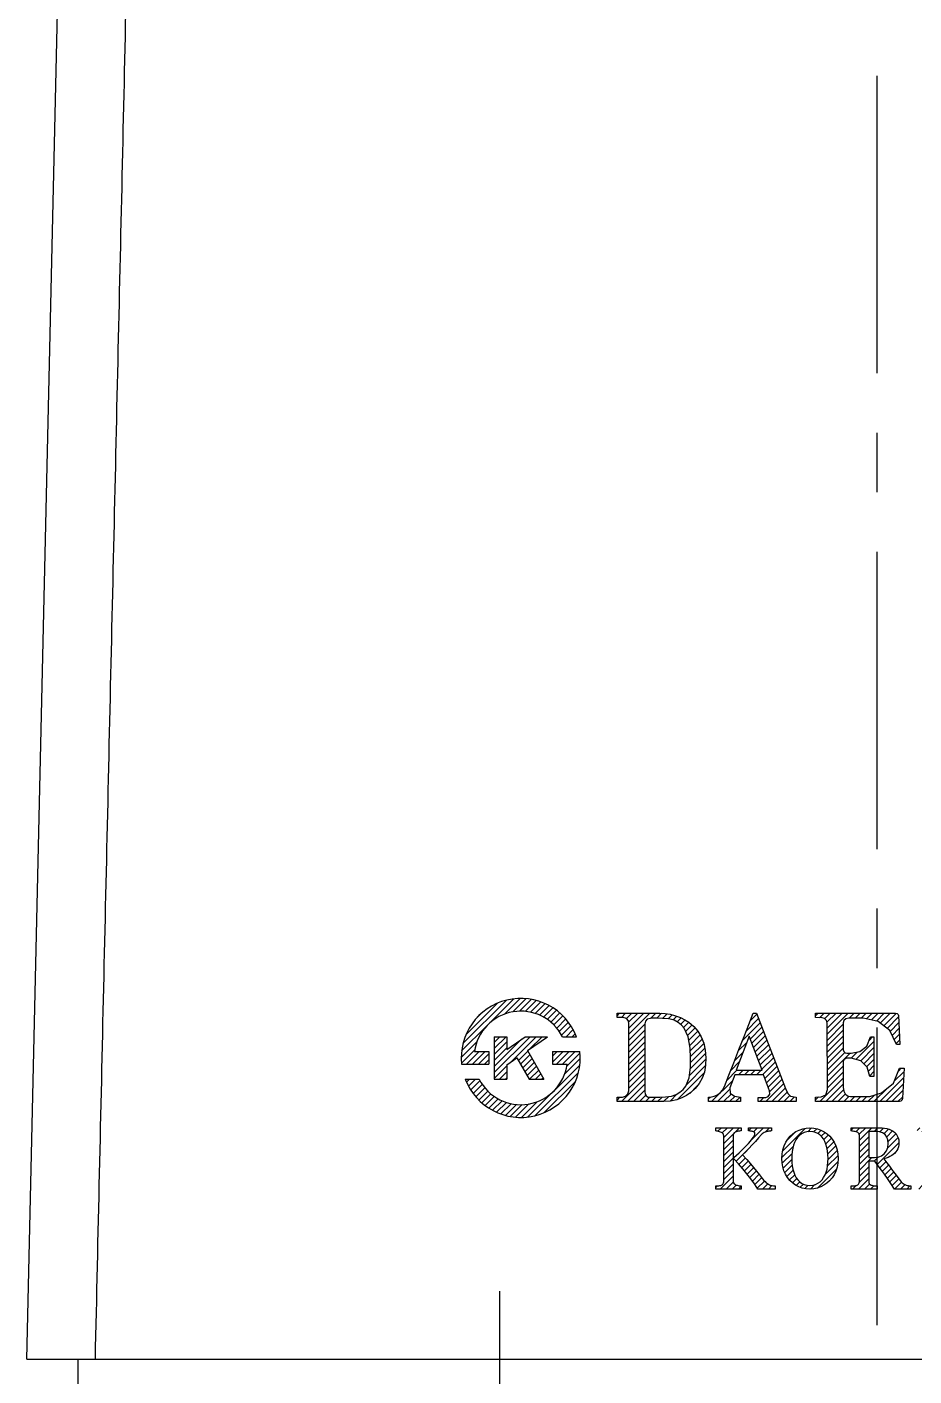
# Model space of a CAD drawing. Extents: x 47470 to 48064, y 16089 to 16509.
# Drawn here: x 47850.05 to 47876.14, y 16260.55 to 16300.23 of the extents above; entities that cross this region are included whole.
import ezdxf

# ---------------------------------------------------------------- set-up
doc = ezdxf.new("R2010")
doc.units = 0
doc.header["$LTSCALE"] = 7
doc.header["$MEASUREMENT"] = 0
doc.linetypes.add('CENTER', pattern=[2, 1.25, -0.25, 0.25, -0.25])
doc.layers.get('0').update_dxf_attribs({"color": 2, "linetype": 'CONTINUOUS'})
for name, color, linetype in [('CL', 1, 'CENTER'), ('D', 2, 'CONTINUOUS'), ('DWG', 7, 'CONTINUOUS')]:
    doc.layers.add(name, color=color, linetype=linetype)

msp = doc.modelspace()

# ---------------------------------------------------------------- hatches: boundary and pattern name
at = {"layer": 'D'}
h = msp.add_hatch(dxfattribs=at)
h.set_pattern_fill('ANSI31', color=256, style=0)
h.set_pattern_definition([(45, (7239.76991, -3670.60959), (-0.08838834765, 0.08838834765), [])])
h.paths.add_polyline_path([(47862.83268, 16269.7195), (47863.6351, 16269.7195), (47863.6351, 16270.0945), (47863.21045, 16270.0945, -0.73408159), (47865.79735, 16270.532), (47866.20719, 16270.532, 0.878721)])
h.paths.add_polyline_path([(47864.76962, 16270.12291), (47865.35385, 16270.532), (47864.70006, 16270.532), (47864.16635, 16270.15829), (47864.16635, 16270.532), (47863.79135, 16270.532), (47863.79135, 16269.282), (47864.16635, 16269.282), (47864.16635, 16269.7005), (47864.46126, 16269.907), (47864.82211, 16269.282), (47865.25512, 16269.282)])
h.paths.add_polyline_path([(47866.31253, 16270.0945), (47865.5101, 16270.0945), (47865.5101, 16269.7195), (47865.93476, 16269.7195, -0.73408159), (47863.34786, 16269.282), (47862.93802, 16269.282, 0.878721)])
h.paths.add_polyline_path([(47869.5173, 16270.95471), (47869.39855, 16271.03053), (47869.26685, 16271.09587), (47869.12201, 16271.15006), (47868.96949, 16271.19019), (47868.81548, 16271.21407), (47868.6599, 16271.22196), (47867.40205, 16271.22196), (47867.40205, 16271.09815), (47867.58332, 16271.09768), (47867.685, 16271.06946), (47867.73768, 16270.99734), (47867.75194, 16270.89752), (47867.75194, 16268.93634), (47867.72498, 16268.85082), (47867.65594, 16268.78041), (47867.56256, 16268.75167), (47867.40205, 16268.75217), (47867.40205, 16268.62201), (47868.58675, 16268.62201), (47868.7771, 16268.62431), (47868.97589, 16268.63831), (47869.15882, 16268.67462), (47869.31183, 16268.72974), (47869.44598, 16268.79814), (47869.57667, 16268.88844), (47869.70302, 16269.00902), (47869.81358, 16269.15534), (47869.90603, 16269.31512), (47869.97117, 16269.49152), (47870.0053, 16269.69095), (47870.01517, 16269.90655), (47869.99854, 16270.13443), (47869.95119, 16270.34152), (47869.87691, 16270.52768), (47869.77899, 16270.69229), (47869.65893, 16270.83453)])
h.paths.add_polyline_path([(47868.2207, 16270.9147), (47868.23651, 16270.98479), (47868.28738, 16271.0453), (47868.37937, 16271.07118), (47868.44421, 16271.07252), (47868.50845, 16271.07339), (47868.56485, 16271.07372), (47868.73887, 16271.07109), (47868.92825, 16271.05531), (47869.0843, 16271.01434), (47869.19682, 16270.95118), (47869.29369, 16270.87483), (47869.38099, 16270.78334), (47869.49895, 16270.52573), (47869.55311, 16270.19753), (47869.56613, 16269.9085), (47869.55882, 16269.63749), (47869.52024, 16269.32336), (47869.42537, 16269.07541), (47869.34614, 16268.98081), (47869.25211, 16268.89674), (47869.14324, 16268.83044), (47869.00053, 16268.78597), (47868.82776, 16268.76105), (47868.65923, 16268.75327), (47868.52653, 16268.75153), (47868.40758, 16268.75027), (47868.31769, 16268.75557), (47868.26403, 16268.79218), (47868.23159, 16268.83673), (47868.2207, 16268.91905)], flags=16)
h.paths.add_polyline_path([(47871.50535, 16271.22204), (47871.40224, 16271.22204), (47871.27481, 16270.89419), (47871.13638, 16270.53711), (47870.98681, 16270.15082), (47870.83564, 16269.76273), (47870.69336, 16269.40132), (47870.56004, 16269.06672), (47870.50362, 16268.95767), (47870.43391, 16268.88402), (47870.33487, 16268.81407), (47870.26197, 16268.78271), (47870.17669, 16268.76132), (47870.09635, 16268.75033), (47870.09635, 16268.62201), (47871.02908, 16268.62201), (47871.02908, 16268.75033), (47870.85321, 16268.78481), (47870.7325, 16268.87523), (47870.72116, 16269.03088), (47870.8655, 16269.41424), (47871.7103, 16269.41424), (47871.88609, 16268.93547), (47871.89462, 16268.84161), (47871.8504, 16268.77378), (47871.77824, 16268.74659), (47871.55238, 16268.74533), (47871.55238, 16268.62201), (47872.67186, 16268.62201), (47872.67186, 16268.75033), (47872.50598, 16268.77981), (47872.42096, 16268.86512), (47872.36006, 16269.01056)])
h.paths.add_polyline_path([(47871.67456, 16269.54569), (47870.90484, 16269.54569), (47871.28604, 16270.54581)], flags=16)
h.paths.add_polyline_path([(47874.05362, 16270.93671), (47874.07371, 16271.0098), (47874.12711, 16271.0575), (47874.21712, 16271.07738), (47874.64391, 16271.07738), (47875.05301, 16270.98803), (47875.05301, 16271.22196), (47873.23829, 16271.22196), (47873.23829, 16271.09183), (47873.43228, 16271.08999), (47873.50709, 16271.06475), (47873.56259, 16271.0045), (47873.58428, 16270.92582), (47873.59345, 16268.97545), (47873.53941, 16268.82237), (47873.40645, 16268.76635), (47873.23829, 16268.75214), (47873.23829, 16268.62201), (47874.06296, 16268.62201), (47874.88766, 16268.62201), (47875.05301, 16268.62201), (47875.05301, 16268.84002), (47874.83994, 16268.77208), (47874.65862, 16268.77054), (47874.41766, 16268.76891), (47874.2672, 16268.7715), (47874.1758, 16268.79255), (47874.10848, 16268.84817), (47874.06981, 16268.92982), (47874.06087, 16268.9804), (47874.05545, 16269.04213), (47874.05362, 16269.11484), (47874.05362, 16269.80143), (47874.06919, 16269.84619), (47874.10696, 16269.88092), (47874.15943, 16269.89534), (47874.29195, 16269.89534), (47874.56747, 16269.82618), (47874.76039, 16269.63842), (47874.8381, 16269.36156), (47874.95621, 16269.36156), (47874.95621, 16270.52698), (47874.85095, 16270.52698), (47874.75101, 16270.25647), (47874.53964, 16270.09637), (47874.29195, 16270.04367), (47874.16115, 16270.04367), (47874.11148, 16270.05939), (47874.07077, 16270.09862), (47874.05362, 16270.14949)])
h.paths.add_polyline_path([(47875.67899, 16271.1558), (47875.66741, 16271.18903), (47875.63977, 16271.2118), (47875.5928, 16271.22196), (47875.05301, 16271.22196), (47875.05301, 16270.98803), (47875.08078, 16270.98196), (47875.41978, 16270.7132), (47875.62466, 16270.29738), (47875.72291, 16270.29738)])
h.paths.add_polyline_path([(47875.8418, 16269.60287), (47875.70972, 16269.60287), (47875.53308, 16269.16859), (47875.1751, 16268.87895), (47875.05301, 16268.84002), (47875.05301, 16268.62201), (47875.71248, 16268.62201), (47875.74705, 16268.63575), (47875.7833, 16268.67186), (47875.8003, 16268.72267)])
h.paths.add_polyline_path([(47877.22779, 16270.88558), (47877.24285, 16270.97189), (47877.30394, 16271.05304), (47877.41261, 16271.09081), (47877.53951, 16271.09183), (47877.53951, 16271.22196), (47876.44193, 16271.22196), (47876.44193, 16271.09183), (47876.57012, 16271.09104), (47876.66277, 16271.0651), (47876.73577, 16270.98898), (47876.76408, 16270.86185), (47876.76521, 16268.96112), (47876.74197, 16268.86154), (47876.67978, 16268.78953), (47876.59029, 16268.75202), (47876.44193, 16268.75214), (47876.44193, 16268.62201), (47878.85524, 16268.62201), (47878.90663, 16268.63144), (47878.94204, 16268.6605), (47878.95692, 16268.71486), (47879.00543, 16269.65744), (47878.89146, 16269.65744), (47878.74796, 16269.25053), (47878.41581, 16268.91916), (47878.01079, 16268.7683), (47877.41089, 16268.77208), (47877.27726, 16268.81448), (47877.23064, 16268.89989), (47877.22529, 16269.0096)])
h.paths.add_polyline_path([(47880.19493, 16270.95267), (47880.21366, 16271.01996), (47880.26322, 16271.07069), (47880.33377, 16271.09092), (47880.46044, 16271.09183), (47880.46044, 16271.22196), (47879.42524, 16271.22196), (47879.42524, 16271.09183), (47879.56224, 16271.09092), (47879.65434, 16271.06594), (47879.70096, 16271.0059), (47879.71389, 16270.93616), (47879.71389, 16268.96479), (47879.70845, 16268.88471), (47879.67068, 16268.79675), (47879.56841, 16268.7542), (47879.42524, 16268.75214), (47879.42524, 16268.62201), (47880.46044, 16268.62201), (47880.46044, 16268.75214), (47880.33537, 16268.75269), (47880.25273, 16268.77898), (47880.20626, 16268.83929), (47880.19173, 16268.92603)])
h.paths.add_polyline_path([(47882.07527, 16271.09148), (47882.02437, 16271.16128), (47881.95825, 16271.20411), (47881.88268, 16271.22196), (47881.09223, 16271.22196), (47881.09223, 16271.09183), (47881.19493, 16271.09296), (47881.30604, 16271.07357), (47881.40249, 16271.00235), (47881.4436, 16270.85899), (47881.4429, 16269.08298), (47881.39494, 16268.91645), (47881.27218, 16268.80219), (47881.08329, 16268.75214), (47881.08329, 16268.62201), (47881.92761, 16268.62201), (47881.92761, 16268.75214), (47881.78417, 16268.79573), (47881.67501, 16268.90411), (47881.63162, 16269.06511), (47881.63182, 16269.37312), (47881.63182, 16270.95312), (47882.45061, 16268.66385), (47882.64824, 16268.66385), (47883.37186, 16270.54999), (47883.36622, 16268.98852), (47883.32828, 16268.84832), (47883.23047, 16268.77246), (47883.09498, 16268.75042), (47882.93495, 16268.75214), (47882.93495, 16268.62201), (47884.20036, 16268.62201), (47884.20036, 16268.75214), (47884.06647, 16268.75257), (47883.94915, 16268.78114), (47883.87149, 16268.86183), (47883.84336, 16268.98852), (47883.84336, 16270.8629), (47883.87117, 16270.97529), (47883.94773, 16271.05575), (47884.0628, 16271.08827), (47884.20036, 16271.09193), (47884.20036, 16271.22196), (47883.49257, 16271.22196), (47883.42234, 16271.19767), (47883.36288, 16271.15149), (47883.32726, 16271.09113), (47883.1407, 16270.53799), (47882.92997, 16269.98896), (47882.71944, 16269.4433), (47882.65226, 16269.44205)])
h.paths.add_polyline_path([(47878.86736, 16267.84966), (47878.76742, 16267.84966), (47878.67917, 16267.62264), (47878.58333, 16267.37544), (47878.47969, 16267.10803), (47878.37503, 16266.83938), (47878.27651, 16266.58919), (47878.18411, 16266.35753), (47878.1665, 16266.31719), (47878.14857, 16266.28322), (47878.13038, 16266.25542), (47878.10956, 16266.23108), (47878.08381, 16266.20749), (47878.05307, 16266.18452), (47878.03015, 16266.17218), (47878.00335, 16266.16163), (47877.97277, 16266.15299), (47877.94216, 16266.14598), (47877.91515, 16266.14118), (47877.89166, 16266.13842), (47877.89166, 16266.04964), (47878.55947, 16266.04964), (47878.55947, 16266.13842), (47878.49589, 16266.1443), (47878.43667, 16266.15509), (47878.38183, 16266.17089), (47878.33812, 16266.19181), (47878.31198, 16266.21775), (47878.30329, 16266.24859), (47878.30431, 16266.27183), (47878.30927, 16266.30369), (47878.31463, 16266.32829), (47878.32216, 16266.35753), (47878.3318, 16266.39121), (47878.34392, 16266.42906), (47878.35708, 16266.4691), (47878.37117, 16266.5112), (47878.3874, 16266.55717), (47878.40643, 16266.60799), (47878.42842, 16266.66364), (47879.05006, 16266.66364), (47879.20015, 16266.2589), (47879.20439, 16266.24307), (47879.20736, 16266.22133), (47879.20777, 16266.20974), (47879.20063, 16266.19242), (47879.17916, 16266.17703), (47879.1433, 16266.16365), (47879.09647, 16266.15239), (47879.04255, 16266.14404), (47878.98134, 16266.13842), (47878.98134, 16266.04964), (47879.72049, 16266.04964), (47879.72049, 16266.13842), (47879.698, 16266.14049), (47879.67214, 16266.14485), (47879.64277, 16266.15165), (47879.61402, 16266.1601), (47879.58914, 16266.16992), (47879.56806, 16266.1811), (47879.54168, 16266.20037), (47879.5196, 16266.2198), (47879.50149, 16266.23962), (47879.48626, 16266.26185), (47879.47219, 16266.28823), (47879.45922, 16266.31866)])
h.paths.add_polyline_path([(47879.0048, 16266.77504), (47878.47205, 16266.77504), (47878.7359, 16267.46325)], flags=16)
h.paths.add_polyline_path([(47876.7517, 16267.74961), (47877.03448, 16267.74961), (47877.07939, 16267.74931), (47877.12079, 16267.74846), (47877.15878, 16267.74697), (47877.19342, 16267.745), (47877.2247, 16267.74239), (47877.2527, 16267.73922), (47877.30438, 16267.72165), (47877.35797, 16267.68204), (47877.41337, 16267.62057), (47877.46286, 16267.54967), (47877.49941, 16267.48144), (47877.52289, 16267.41576), (47877.61817, 16267.41576), (47877.61817, 16267.8496), (47876.22501, 16267.8496), (47876.22501, 16267.75956), (47876.25048, 16267.75677), (47876.28107, 16267.75176), (47876.31693, 16267.74436), (47876.3529, 16267.73563), (47876.38362, 16267.72591), (47876.40918, 16267.71542), (47876.43529, 16267.70033), (47876.45481, 16267.68281), (47876.46764, 16267.6626), (47876.47525, 16267.63992), (47876.47991, 16267.61524), (47876.48148, 16267.58852), (47876.48148, 16266.29427), (47876.47973, 16266.26499), (47876.4744, 16266.23935), (47876.46546, 16266.21726), (47876.4522, 16266.19819), (47876.43338, 16266.18164), (47876.40918, 16266.16747), (47876.39139, 16266.1618), (47876.36389, 16266.15618), (47876.32646, 16266.15059), (47876.28717, 16266.14564), (47876.25333, 16266.14205), (47876.22501, 16266.13968), (47876.22501, 16266.04964), (47877.71963, 16266.04964), (47877.75382, 16266.58012), (47877.66229, 16266.58012), (47877.64546, 16266.5339), (47877.6182, 16266.47315), (47877.58056, 16266.39773), (47877.53857, 16266.32244), (47877.49776, 16266.26097), (47877.45105, 16266.20442), (47877.41611, 16266.18707), (47877.38518, 16266.177), (47877.35131, 16266.16918), (47877.31809, 16266.16311), (47877.28561, 16266.15877), (47877.25201, 16266.15586), (47877.21357, 16266.15411), (47877.17041, 16266.15352), (47877.12755, 16266.15352), (47877.09076, 16266.15352), (47877.06004, 16266.15352), (47876.99521, 16266.15437), (47876.94104, 16266.15677), (47876.89759, 16266.16055), (47876.86208, 16266.16715), (47876.83199, 16266.17754), (47876.80745, 16266.19167), (47876.78785, 16266.21028), (47876.77302, 16266.234), (47876.76291, 16266.26273), (47876.75673, 16266.29776), (47876.75298, 16266.34049), (47876.7517, 16266.39081), (47876.7517, 16266.93124), (47876.95472, 16266.93124), (47877.006, 16266.92951), (47877.05027, 16266.9244), (47877.0873, 16266.91604), (47877.11946, 16266.90222), (47877.14922, 16266.88071), (47877.17648, 16266.85158), (47877.19238, 16266.82707), (47877.20785, 16266.79427), (47877.22283, 16266.75327), (47877.23569, 16266.70862), (47877.2448, 16266.66565), (47877.25018, 16266.62423), (47877.34535, 16266.62423), (47877.34535, 16267.32826), (47877.25018, 16267.32826), (47877.24437, 16267.29117), (47877.23572, 16267.25254), (47877.22419, 16267.21224), (47877.21019, 16267.17398), (47877.19427, 16267.14126), (47877.17648, 16267.11392), (47877.15239, 16267.08799), (47877.12598, 16267.06744), (47877.09726, 16267.0525), (47877.0615, 16267.04225), (47877.01396, 16267.03597), (47876.95472, 16267.03384), (47876.7517, 16267.03384)])
h.paths.add_polyline_path([(47874.80314, 16267.74697), (47875.01883, 16267.74697), (47875.05301, 16267.74352), (47875.05301, 16267.8496), (47874.29175, 16267.8496), (47874.29175, 16267.75956), (47874.31717, 16267.75706), (47874.34587, 16267.75304), (47874.3779, 16267.7474), (47874.40963, 16267.74103), (47874.43721, 16267.73411), (47874.46061, 16267.72666), (47874.48798, 16267.71305), (47874.50779, 16267.69572), (47874.51993, 16267.67466), (47874.52712, 16267.65065), (47874.53146, 16267.62446), (47874.53292, 16267.59584), (47874.53292, 16266.29427), (47874.53103, 16266.26339), (47874.52525, 16266.23645), (47874.51554, 16266.21337), (47874.50188, 16266.19383), (47874.48348, 16266.1778), (47874.46061, 16266.16526), (47874.44153, 16266.15879), (47874.41466, 16266.15326), (47874.38, 16266.14881), (47874.34454, 16266.14492), (47874.31512, 16266.14189), (47874.29175, 16266.13968), (47874.29175, 16266.04964), (47875.05301, 16266.04964), (47875.05301, 16266.13968), (47875.02471, 16266.1413), (47874.99258, 16266.14431), (47874.95648, 16266.14881), (47874.92222, 16266.15381), (47874.8957, 16266.15935), (47874.87683, 16266.16526), (47874.84967, 16266.17881), (47874.82971, 16266.1959), (47874.81698, 16266.2163), (47874.80934, 16266.23999), (47874.80468, 16266.26597), (47874.80314, 16266.29427), (47874.80314, 16266.8654), (47874.98718, 16266.8654), (47875.05301, 16266.7795), (47875.05301, 16266.98394), (47874.96947, 16266.97453), (47874.80314, 16266.97453)])
h.paths.add_polyline_path([(47875.68609, 16267.49427), (47875.67028, 16267.56011), (47875.64413, 16267.61839), (47875.60939, 16267.6695), (47875.56749, 16267.71364), (47875.51848, 16267.75086), (47875.46222, 16267.78235), (47875.40168, 16267.80746), (47875.33705, 16267.82623), (47875.26879, 16267.83922), (47875.19733, 16267.84699), (47875.12271, 16267.8496), (47875.05301, 16267.8496), (47875.05301, 16267.74352), (47875.12425, 16267.73632), (47875.21269, 16267.70438), (47875.2838, 16267.65129), (47875.33609, 16267.57984), (47875.3674, 16267.49347), (47875.3778, 16267.39199), (47875.36481, 16267.27232), (47875.32584, 16267.17055), (47875.26085, 16267.08666), (47875.17675, 16267.02428), (47875.07956, 16266.98693), (47875.05301, 16266.98394), (47875.05301, 16266.7795), (47875.08605, 16266.73639), (47875.18003, 16266.60993), (47875.26913, 16266.48609), (47875.35946, 16266.3559), (47875.45658, 16266.21044), (47875.56062, 16266.04964), (47876.04514, 16266.04964), (47876.04514, 16266.13968), (47876.02132, 16266.14146), (47875.99392, 16266.14482), (47875.96288, 16266.14964), (47875.93152, 16266.15658), (47875.90399, 16266.16513), (47875.88019, 16266.17522), (47875.85062, 16266.19196), (47875.82085, 16266.21166), (47875.79098, 16266.23413), (47875.75962, 16266.26273), (47875.72602, 16266.30021), (47875.69006, 16266.34669), (47875.60889, 16266.45576), (47875.53674, 16266.55341), (47875.47351, 16266.63943), (47875.40967, 16266.72603), (47875.33593, 16266.82499), (47875.25225, 16266.93646), (47875.31455, 16266.95637), (47875.37333, 16266.97897), (47875.42844, 16267.0044), (47875.47924, 16267.03254), (47875.52505, 16267.06406), (47875.56584, 16267.09883), (47875.60361, 16267.14014), (47875.63479, 16267.18615), (47875.65934, 16267.23697), (47875.67707, 16267.29293), (47875.68779, 16267.35427), (47875.69141, 16267.4209)])
h.paths.add_polyline_path([(47873.89349, 16267.07941), (47873.8722, 16267.20314), (47873.83654, 16267.31882), (47873.78833, 16267.42525), (47873.72904, 16267.52071), (47873.65883, 16267.60515), (47873.58075, 16267.67688), (47873.49357, 16267.73698), (47873.3973, 16267.78565), (47873.29424, 16267.82118), (47873.1868, 16267.84252), (47873.07498, 16267.84966), (47872.96692, 16267.84265), (47872.86179, 16267.82172), (47872.75977, 16267.78684), (47872.66343, 16267.73855), (47872.57528, 16267.67797), (47872.49527, 16267.60515), (47872.4242, 16267.52041), (47872.3641, 16267.42579), (47872.31515, 16267.32131), (47872.27865, 16267.20683), (47872.25675, 16267.08236), (47872.24943, 16266.94781), (47872.25642, 16266.82309), (47872.27725, 16266.7035), (47872.31174, 16266.58919), (47872.35863, 16266.48289), (47872.41576, 16266.38786), (47872.48325, 16266.30416), (47872.56068, 16266.22989), (47872.64758, 16266.1675), (47872.74408, 16266.11696), (47872.84832, 16266.07969), (47872.95862, 16266.05719), (47873.07498, 16266.04964), (47873.18512, 16266.05668), (47873.29092, 16266.07776), (47873.39232, 16266.11287), (47873.48752, 16266.16059), (47873.57473, 16266.22029), (47873.65393, 16266.29177), (47873.72558, 16266.37567), (47873.78609, 16266.47049), (47873.83524, 16266.57639), (47873.87164, 16266.69176), (47873.89333, 16266.81562), (47873.90052, 16266.94781)])
h.paths.add_polyline_path([(47872.54567, 16267.05109), (47872.55557, 16267.15117), (47872.57206, 16267.24813), (47872.59532, 16267.33919), (47872.62537, 16267.42223), (47872.66218, 16267.49724), (47872.7093, 16267.56666), (47872.76468, 16267.62605), (47872.82828, 16267.67533), (47872.90088, 16267.71224), (47872.98313, 16267.73444), (47873.07498, 16267.74186), (47873.15814, 16267.73551), (47873.23488, 16267.7164), (47873.30512, 16267.68445), (47873.36831, 16267.64106), (47873.42404, 16267.58764), (47873.4721, 16267.52414), (47873.51305, 16267.44989), (47873.54673, 16267.36592), (47873.57333, 16267.27211), (47873.59248, 16267.1705), (47873.60386, 16267.06234), (47873.60762, 16266.94781), (47873.60429, 16266.83696), (47873.59416, 16266.73327), (47873.57701, 16266.63669), (47873.55227, 16266.54736), (47873.51932, 16266.46432), (47873.4783, 16266.38758), (47873.4305, 16266.32024), (47873.37395, 16266.26375), (47873.3088, 16266.21815), (47873.23651, 16266.18447), (47873.15855, 16266.16423), (47873.07498, 16266.15747), (47872.98742, 16266.16407), (47872.90827, 16266.18402), (47872.83778, 16266.21737), (47872.77542, 16266.26256), (47872.72055, 16266.31801), (47872.67328, 16266.38387), (47872.63198, 16266.46003), (47872.59893, 16266.54316), (47872.57417, 16266.63339), (47872.55654, 16266.7306), (47872.54592, 16266.83543), (47872.54236, 16266.94781)], flags=16)
h.paths.add_polyline_path([(47871.68245, 16266.34669), (47871.71884, 16266.30394), (47871.75521, 16266.26733), (47871.79157, 16266.23674), (47871.82623, 16266.21161), (47871.85744, 16266.19106), (47871.88518, 16266.17522), (47871.90908, 16266.16513), (47871.93669, 16266.15658), (47871.96787, 16266.14964), (47871.99907, 16266.14482), (47872.02657, 16266.14146), (47872.05023, 16266.13968), (47872.05023, 16266.04964), (47871.54526, 16266.04964), (47871.44452, 16266.19995), (47871.33649, 16266.34944), (47871.2213, 16266.49825), (47871.10043, 16266.645), (47870.97595, 16266.78894), (47870.84763, 16266.92996), (47870.81472, 16266.92996), (47870.81472, 16266.30341), (47870.81643, 16266.27636), (47870.82159, 16266.25147), (47870.83024, 16266.22846), (47870.84387, 16266.2078), (47870.86315, 16266.19007), (47870.88831, 16266.17522), (47870.90561, 16266.16883), (47870.93074, 16266.16167), (47870.96365, 16266.15352), (47870.99842, 16266.14652), (47871.029, 16266.14189), (47871.05536, 16266.13968), (47871.05536, 16266.04964), (47870.30837, 16266.04964), (47870.30837, 16266.13968), (47870.33078, 16266.14175), (47870.35906, 16266.14436), (47870.39326, 16266.14756), (47870.42686, 16266.15129), (47870.45316, 16266.15632), (47870.47209, 16266.16265), (47870.49496, 16266.17535), (47870.51336, 16266.19167), (47870.52702, 16266.21159), (47870.53681, 16266.23437), (47870.54262, 16266.26036), (47870.54451, 16266.28956), (47870.54451, 16267.58852), (47870.54288, 16267.61594), (47870.53796, 16267.64091), (47870.52962, 16267.66346), (47870.51682, 16267.68305), (47870.49757, 16267.70038), (47870.47209, 16267.71542), (47870.44781, 16267.72591), (47870.42074, 16267.73563), (47870.39066, 16267.74436), (47870.36076, 16267.75176), (47870.33336, 16267.75677), (47870.30837, 16267.75956), (47870.30837, 16267.8496), (47871.05536, 16267.8496), (47871.05536, 16267.75956), (47871.02986, 16267.75773), (47871.00023, 16267.75395), (47870.96671, 16267.74836), (47870.93434, 16267.74162), (47870.90822, 16267.73536), (47870.88831, 16267.72927), (47870.86246, 16267.71673), (47870.84294, 16267.69982), (47870.82982, 16267.67855), (47870.82148, 16267.65403), (47870.81643, 16267.62818), (47870.81472, 16267.60108), (47870.81472, 16266.97934), (47870.83977, 16266.97934), (47870.91554, 16267.04468), (47870.99046, 16267.11179), (47871.06449, 16267.18069), (47871.13584, 16267.25036), (47871.20269, 16267.31995), (47871.26509, 16267.38935), (47871.32584, 16267.46105), (47871.37464, 16267.52263), (47871.41141, 16267.57382), (47871.43712, 16267.61809), (47871.45259, 16267.65901), (47871.45773, 16267.69636), (47871.45515, 16267.70821), (47871.44737, 16267.71856), (47871.43436, 16267.72748), (47871.41798, 16267.73488), (47871.39991, 16267.74138), (47871.38029, 16267.74697), (47871.35763, 16267.7515), (47871.33652, 16267.75466), (47871.31708, 16267.75653), (47871.29184, 16267.75818), (47871.27119, 16267.75956), (47871.27119, 16267.8496), (47871.94617, 16267.8496), (47871.94617, 16267.75956), (47871.94271, 16267.75943), (47871.93728, 16267.759), (47871.92972, 16267.75831), (47871.91807, 16267.7571), (47871.90078, 16267.75568), (47871.88874, 16267.75464), (47871.87692, 16267.75309), (47871.86526, 16267.75086), (47871.84486, 16267.7467), (47871.81934, 16267.74183), (47871.7895, 16267.7339), (47871.75885, 16267.72317), (47871.72752, 16267.70978), (47871.69749, 16267.69357), (47871.67148, 16267.67514), (47871.64954, 16267.65433), (47871.56094, 16267.55433), (47871.47003, 16267.45194), (47871.37682, 16267.34734), (47871.28226, 16267.24474), (47871.18823, 16267.14829), (47871.09479, 16267.05804), (47871.21605, 16266.91936), (47871.32254, 16266.79429), (47871.41404, 16266.68272), (47871.49993, 16266.57548), (47871.58943, 16266.46343)])

# ---------------------------------------------------------------- linework, layer by layer
for p, q in [((47863.79135, 16270.532), (47863.79135, 16269.282)), ((47863.79135, 16270.532), (47864.16635, 16270.532)), ((47864.16635, 16270.532), (47864.16635, 16270.15829)), ((47864.16635, 16270.15829), (47864.70006, 16270.532)), ((47864.70006, 16270.532), (47865.35385, 16270.532)), ((47864.76962, 16270.12291), (47865.35385, 16270.532)), ((47865.79735, 16270.532), (47866.20719, 16270.532)), ((47863.21045, 16270.0945), (47863.6351, 16270.0945)), ((47863.6351, 16270.0945), (47863.6351, 16269.7195)), ((47864.76962, 16270.12291), (47865.25512, 16269.282)), ((47865.5101, 16270.0945), (47865.5101, 16269.7195)), ((47865.5101, 16270.0945), (47866.31253, 16270.0945)), ((47862.83268, 16269.7195), (47863.6351, 16269.7195)), ((47864.16635, 16269.7005), (47864.46126, 16269.907)), ((47864.16635, 16269.7005), (47864.16635, 16269.282)), ((47864.46126, 16269.907), (47864.82211, 16269.282)), ((47865.5101, 16269.7195), (47865.93476, 16269.7195)), ((47862.93802, 16269.282), (47863.34786, 16269.282)), ((47863.79135, 16269.282), (47864.16635, 16269.282)), ((47864.82211, 16269.282), (47865.25512, 16269.282))]:
    msp.add_line(p, q)
at = {"color": 7, "linetype": 'Continuous'}
msp.add_line((47851.55367, 16260.04966), (47851.55367, 16261.04964), dxfattribs=at)
for radius, start, end in [(1.75, 20.924832, 186.15064), (1.375, 27.035692, 172.16252), (1.75, 200.924832, 6.15064), (1.375, 207.035692, 352.16252)]:
    msp.add_arc((47864.5726, 16269.907), radius, start, end)
at = {"layer": 'CL'}
for p, q in [((47875.05367, 16234.04964), (47875.05367, 16405.76317)), ((47863.94881, 16263.05036), (47863.94881, 16198.43089))]:
    msp.add_line(p, q, dxfattribs=at)
at = {"layer": 'D', "color": 2}
for p, q in [((47867.40205, 16271.22196), (47868.6599, 16271.22196)), ((47867.40205, 16271.09815), (47867.40205, 16271.22196)), ((47868.6599, 16271.22196), (47868.81548, 16271.21407)), ((47871.27481, 16270.89419), (47871.40224, 16271.22204)), ((47871.40224, 16271.22204), (47871.50535, 16271.22204)), ((47871.50535, 16271.22204), (47872.36006, 16269.01056)), ((47873.23829, 16271.09183), (47873.23829, 16271.22196)), ((47873.23829, 16271.22196), (47875.5928, 16271.22196)), ((47875.5928, 16271.22196), (47875.63977, 16271.2118)), ((47867.58332, 16271.09768), (47867.40205, 16271.09815)), ((47867.685, 16271.06946), (47867.58332, 16271.09768)), ((47867.73768, 16270.99734), (47867.685, 16271.06946)), ((47867.75194, 16270.89752), (47867.73768, 16270.99734)), ((47867.75194, 16268.93634), (47867.75194, 16270.89752)), ((47868.23651, 16270.98479), (47868.2207, 16270.9147)), ((47868.2207, 16270.9147), (47868.2207, 16268.91905)), ((47868.28738, 16271.0453), (47868.23651, 16270.98479)), ((47868.37937, 16271.07118), (47868.28738, 16271.0453)), ((47868.44421, 16271.07252), (47868.37937, 16271.07118)), ((47868.50845, 16271.07339), (47868.44421, 16271.07252)), ((47868.56485, 16271.07372), (47868.50845, 16271.07339)), ((47868.73887, 16271.07109), (47868.56485, 16271.07372)), ((47868.92825, 16271.05531), (47868.73887, 16271.07109)), ((47868.81548, 16271.21407), (47868.96949, 16271.19019)), ((47869.0843, 16271.01434), (47868.92825, 16271.05531)), ((47868.96949, 16271.19019), (47869.12201, 16271.15006)), ((47869.19682, 16270.95118), (47869.0843, 16271.01434)), ((47869.12201, 16271.15006), (47869.26685, 16271.09587)), ((47869.29369, 16270.87483), (47869.19682, 16270.95118)), ((47869.26685, 16271.09587), (47869.39855, 16271.03053)), ((47869.38099, 16270.78334), (47869.29369, 16270.87483)), ((47869.39855, 16271.03053), (47869.5173, 16270.95471)), ((47869.5173, 16270.95471), (47869.65893, 16270.83453)), ((47869.65893, 16270.83453), (47869.77899, 16270.69229)), ((47871.13638, 16270.53711), (47871.27481, 16270.89419)), ((47873.43228, 16271.08999), (47873.23829, 16271.09183)), ((47873.50709, 16271.06475), (47873.43228, 16271.08999)), ((47873.56259, 16271.0045), (47873.50709, 16271.06475)), ((47873.58428, 16270.92582), (47873.56259, 16271.0045)), ((47873.59345, 16268.97545), (47873.58428, 16270.92582)), ((47874.07371, 16271.0098), (47874.05362, 16270.93671)), ((47874.05362, 16270.93671), (47874.05362, 16270.14949)), ((47874.12711, 16271.0575), (47874.07371, 16271.0098)), ((47874.21712, 16271.07738), (47874.12711, 16271.0575)), ((47874.64391, 16271.07738), (47874.21712, 16271.07738)), ((47875.08078, 16270.98196), (47874.64391, 16271.07738)), ((47875.41978, 16270.7132), (47875.08078, 16270.98196)), ((47875.63977, 16271.2118), (47875.66741, 16271.18903)), ((47875.66741, 16271.18903), (47875.67899, 16271.1558)), ((47875.67899, 16271.1558), (47875.72291, 16270.29738)), ((47869.49895, 16270.52573), (47869.38099, 16270.78334)), ((47869.55311, 16270.19753), (47869.49895, 16270.52573)), ((47869.77899, 16270.69229), (47869.87691, 16270.52768)), ((47869.87691, 16270.52768), (47869.95119, 16270.34152)), ((47871.28604, 16270.54581), (47870.90484, 16269.54569)), ((47870.98681, 16270.15082), (47871.13638, 16270.53711)), ((47871.67456, 16269.54569), (47871.28604, 16270.54581)), ((47874.75101, 16270.25647), (47874.85095, 16270.52698)), ((47874.85095, 16270.52698), (47874.95621, 16270.52698)), ((47874.95621, 16270.52698), (47874.95621, 16269.36156)), ((47875.62466, 16270.29738), (47875.41978, 16270.7132)), ((47869.56613, 16269.9085), (47869.55311, 16270.19753)), ((47869.95119, 16270.34152), (47869.99854, 16270.13443)), ((47869.99854, 16270.13443), (47870.01517, 16269.90655)), ((47870.83564, 16269.76273), (47870.98681, 16270.15082)), ((47874.05362, 16270.14949), (47874.07077, 16270.09862)), ((47874.07077, 16270.09862), (47874.11148, 16270.05939)), ((47874.11148, 16270.05939), (47874.16115, 16270.04367)), ((47874.16115, 16270.04367), (47874.29195, 16270.04367)), ((47874.29195, 16270.04367), (47874.53964, 16270.09637)), ((47874.53964, 16270.09637), (47874.75101, 16270.25647)), ((47875.72291, 16270.29738), (47875.62466, 16270.29738)), ((47869.52024, 16269.32336), (47869.55882, 16269.63749)), ((47869.55882, 16269.63749), (47869.56613, 16269.9085)), ((47870.0053, 16269.69095), (47869.97117, 16269.49152)), ((47870.01517, 16269.90655), (47870.0053, 16269.69095)), ((47870.69336, 16269.40132), (47870.83564, 16269.76273)), ((47874.06919, 16269.84619), (47874.05362, 16269.80143)), ((47874.05362, 16269.80143), (47874.05362, 16269.11484)), ((47874.10696, 16269.88092), (47874.06919, 16269.84619)), ((47874.15943, 16269.89534), (47874.10696, 16269.88092)), ((47874.29195, 16269.89534), (47874.15943, 16269.89534)), ((47874.56747, 16269.82618), (47874.29195, 16269.89534)), ((47874.76039, 16269.63842), (47874.56747, 16269.82618)), ((47874.8381, 16269.36156), (47874.76039, 16269.63842)), ((47869.42537, 16269.07541), (47869.52024, 16269.32336)), ((47869.90603, 16269.31512), (47869.81358, 16269.15534)), ((47869.97117, 16269.49152), (47869.90603, 16269.31512)), ((47870.56004, 16269.06672), (47870.69336, 16269.40132)), ((47870.8655, 16269.41424), (47870.72116, 16269.03088)), ((47871.7103, 16269.41424), (47870.8655, 16269.41424)), ((47870.90484, 16269.54569), (47871.67456, 16269.54569)), ((47871.88609, 16268.93547), (47871.7103, 16269.41424)), ((47874.95621, 16269.36156), (47874.8381, 16269.36156)), ((47875.53308, 16269.16859), (47875.70972, 16269.60287)), ((47875.70972, 16269.60287), (47875.8418, 16269.60287)), ((47875.8418, 16269.60287), (47875.8003, 16268.72267)), ((47867.65594, 16268.78041), (47867.72498, 16268.85082)), ((47867.72498, 16268.85082), (47867.75194, 16268.93634)), ((47868.2207, 16268.91905), (47868.23159, 16268.83673)), ((47869.14324, 16268.83044), (47869.25211, 16268.89674)), ((47869.25211, 16268.89674), (47869.34614, 16268.98081)), ((47869.34614, 16268.98081), (47869.42537, 16269.07541)), ((47869.57667, 16268.88844), (47869.44598, 16268.79814)), ((47869.70302, 16269.00902), (47869.57667, 16268.88844)), ((47869.81358, 16269.15534), (47869.70302, 16269.00902)), ((47870.33487, 16268.81407), (47870.43391, 16268.88402)), ((47870.43391, 16268.88402), (47870.50362, 16268.95767)), ((47870.50362, 16268.95767), (47870.56004, 16269.06672)), ((47870.72116, 16269.03088), (47870.7325, 16268.87523)), ((47870.7325, 16268.87523), (47870.85321, 16268.78481)), ((47871.8504, 16268.77378), (47871.89462, 16268.84161)), ((47871.89462, 16268.84161), (47871.88609, 16268.93547)), ((47872.36006, 16269.01056), (47872.42096, 16268.86512)), ((47872.42096, 16268.86512), (47872.50598, 16268.77981)), ((47873.53941, 16268.82237), (47873.59345, 16268.97545)), ((47874.05362, 16269.11484), (47874.05545, 16269.04213)), ((47874.05545, 16269.04213), (47874.06087, 16268.9804)), ((47874.06087, 16268.9804), (47874.06981, 16268.92982)), ((47874.06981, 16268.92982), (47874.10848, 16268.84817)), ((47874.10848, 16268.84817), (47874.1758, 16268.79255)), ((47874.83994, 16268.77208), (47875.1751, 16268.87895)), ((47875.1751, 16268.87895), (47875.53308, 16269.16859)), ((47867.40205, 16268.62204), (47867.40205, 16268.75217)), ((47867.40205, 16268.75217), (47867.56256, 16268.75167)), ((47868.58675, 16268.62201), (47867.40205, 16268.62201)), ((47867.56256, 16268.75167), (47867.65594, 16268.78041)), ((47868.23159, 16268.83673), (47868.26403, 16268.79218)), ((47868.26403, 16268.79218), (47868.31769, 16268.75557)), ((47868.31769, 16268.75557), (47868.40758, 16268.75027)), ((47868.40758, 16268.75027), (47868.52653, 16268.75153)), ((47868.52653, 16268.75153), (47868.65923, 16268.75327)), ((47868.7771, 16268.62431), (47868.58675, 16268.62201)), ((47868.65923, 16268.75327), (47868.82776, 16268.76105)), ((47868.97589, 16268.63831), (47868.7771, 16268.62431)), ((47868.82776, 16268.76105), (47869.00053, 16268.78597)), ((47869.15882, 16268.67462), (47868.97589, 16268.63831)), ((47869.00053, 16268.78597), (47869.14324, 16268.83044)), ((47869.31183, 16268.72974), (47869.15882, 16268.67462)), ((47869.44598, 16268.79814), (47869.31183, 16268.72974)), ((47870.09635, 16268.75033), (47870.17669, 16268.76132)), ((47870.09635, 16268.62201), (47870.09635, 16268.75033)), ((47871.02908, 16268.62201), (47870.09635, 16268.62201)), ((47870.17669, 16268.76132), (47870.26197, 16268.78271)), ((47870.26197, 16268.78271), (47870.33487, 16268.81407)), ((47870.85321, 16268.78481), (47871.02908, 16268.75033)), ((47871.02908, 16268.75033), (47871.02908, 16268.62201)), ((47871.55238, 16268.74533), (47871.77824, 16268.74659)), ((47871.55238, 16268.62201), (47871.55238, 16268.74533)), ((47872.67186, 16268.62201), (47871.55238, 16268.62201)), ((47871.77824, 16268.74659), (47871.8504, 16268.77378)), ((47872.50598, 16268.77981), (47872.67186, 16268.75033)), ((47872.67186, 16268.75033), (47872.67186, 16268.62201)), ((47873.23829, 16268.75214), (47873.40645, 16268.76635)), ((47873.23829, 16268.62201), (47873.23829, 16268.75214)), ((47874.06296, 16268.62201), (47873.23829, 16268.62201)), ((47873.40645, 16268.76635), (47873.53941, 16268.82237)), ((47874.88766, 16268.62201), (47874.06296, 16268.62201)), ((47874.1758, 16268.79255), (47874.2672, 16268.7715)), ((47874.2672, 16268.7715), (47874.41766, 16268.76891)), ((47874.41766, 16268.76891), (47874.65862, 16268.77054)), ((47874.65862, 16268.77054), (47874.83994, 16268.77208)), ((47875.71248, 16268.62201), (47874.88766, 16268.62201)), ((47875.74705, 16268.63575), (47875.71248, 16268.62201)), ((47875.7833, 16268.67186), (47875.74705, 16268.63575)), ((47875.8003, 16268.72267), (47875.7833, 16268.67186)), ((47870.30837, 16267.8496), (47871.05536, 16267.8496)), ((47870.30837, 16267.75956), (47870.30837, 16267.8496)), ((47870.33336, 16267.75677), (47870.30837, 16267.75956)), ((47870.36076, 16267.75176), (47870.33336, 16267.75677)), ((47870.39066, 16267.74436), (47870.36076, 16267.75176)), ((47870.42074, 16267.73563), (47870.39066, 16267.74436)), ((47870.44781, 16267.72591), (47870.42074, 16267.73563)), ((47870.47209, 16267.71542), (47870.44781, 16267.72591)), ((47870.49757, 16267.70038), (47870.47209, 16267.71542)), ((47870.51682, 16267.68305), (47870.49757, 16267.70038)), ((47870.52962, 16267.66346), (47870.51682, 16267.68305)), ((47870.53796, 16267.64091), (47870.52962, 16267.66346)), ((47870.82148, 16267.65403), (47870.81643, 16267.62818)), ((47870.82982, 16267.67855), (47870.82148, 16267.65403)), ((47870.84294, 16267.69982), (47870.82982, 16267.67855)), ((47870.86246, 16267.71673), (47870.84294, 16267.69982)), ((47870.88831, 16267.72927), (47870.86246, 16267.71673)), ((47870.90822, 16267.73536), (47870.88831, 16267.72927)), ((47870.93434, 16267.74162), (47870.90822, 16267.73536)), ((47870.96671, 16267.74836), (47870.93434, 16267.74162)), ((47871.00023, 16267.75395), (47870.96671, 16267.74836)), ((47871.02986, 16267.75773), (47871.00023, 16267.75395)), ((47871.05536, 16267.75956), (47871.02986, 16267.75773)), ((47871.05536, 16267.8496), (47871.05536, 16267.75956)), ((47871.27119, 16267.8496), (47871.94617, 16267.8496)), ((47871.27119, 16267.75956), (47871.27119, 16267.8496)), ((47871.28429, 16267.75868), (47871.27119, 16267.75956)), ((47871.29957, 16267.75767), (47871.28429, 16267.75868)), ((47871.31708, 16267.75653), (47871.29957, 16267.75767)), ((47871.33652, 16267.75466), (47871.31708, 16267.75653)), ((47871.35763, 16267.7515), (47871.33652, 16267.75466)), ((47871.38029, 16267.74697), (47871.35763, 16267.7515)), ((47871.39991, 16267.74138), (47871.38029, 16267.74697)), ((47871.41798, 16267.73488), (47871.39991, 16267.74138)), ((47871.43436, 16267.72748), (47871.41798, 16267.73488)), ((47871.44737, 16267.71856), (47871.43436, 16267.72748)), ((47871.43712, 16267.61809), (47871.45259, 16267.65901)), ((47871.45515, 16267.70821), (47871.44737, 16267.71856)), ((47871.45259, 16267.65901), (47871.45773, 16267.69636)), ((47871.45773, 16267.69636), (47871.45515, 16267.70821)), ((47871.64954, 16267.65433), (47871.56094, 16267.55433)), ((47871.67148, 16267.67514), (47871.64954, 16267.65433)), ((47871.69749, 16267.69357), (47871.67148, 16267.67514)), ((47871.72752, 16267.70978), (47871.69749, 16267.69357)), ((47871.75885, 16267.72317), (47871.72752, 16267.70978)), ((47871.7895, 16267.7339), (47871.75885, 16267.72317)), ((47871.81934, 16267.74183), (47871.7895, 16267.7339)), ((47871.83678, 16267.74516), (47871.81934, 16267.74183)), ((47871.85206, 16267.74817), (47871.83678, 16267.74516)), ((47871.86526, 16267.75086), (47871.85206, 16267.74817)), ((47871.87692, 16267.75309), (47871.86526, 16267.75086)), ((47871.88874, 16267.75464), (47871.87692, 16267.75309)), ((47871.90078, 16267.75568), (47871.88874, 16267.75464)), ((47871.91116, 16267.75653), (47871.90078, 16267.75568)), ((47871.9208, 16267.75738), (47871.91116, 16267.75653)), ((47871.92972, 16267.75831), (47871.9208, 16267.75738)), ((47871.93728, 16267.759), (47871.92972, 16267.75831)), ((47871.94271, 16267.75943), (47871.93728, 16267.759)), ((47871.94617, 16267.75956), (47871.94271, 16267.75943)), ((47871.94617, 16267.8496), (47871.94617, 16267.75956)), ((47872.49527, 16267.60515), (47872.57528, 16267.67797)), ((47872.57528, 16267.67797), (47872.66343, 16267.73855)), ((47872.66343, 16267.73855), (47872.75977, 16267.78684)), ((47872.75977, 16267.78684), (47872.86179, 16267.82172)), ((47872.82828, 16267.67533), (47872.76468, 16267.62605)), ((47872.90088, 16267.71224), (47872.82828, 16267.67533)), ((47872.86179, 16267.82172), (47872.96692, 16267.84265)), ((47872.98313, 16267.73444), (47872.90088, 16267.71224)), ((47872.96692, 16267.84265), (47873.07498, 16267.84966)), ((47873.07498, 16267.74186), (47872.98313, 16267.73444)), ((47873.07498, 16267.84966), (47873.1868, 16267.84252)), ((47873.15814, 16267.73551), (47873.07498, 16267.74186)), ((47873.23488, 16267.7164), (47873.15814, 16267.73551)), ((47873.1868, 16267.84252), (47873.29424, 16267.82118)), ((47873.30512, 16267.68445), (47873.23488, 16267.7164)), ((47873.29424, 16267.82118), (47873.3973, 16267.78565)), ((47873.36831, 16267.64106), (47873.30512, 16267.68445)), ((47873.3973, 16267.78565), (47873.49357, 16267.73698)), ((47873.49357, 16267.73698), (47873.58075, 16267.67688)), ((47873.58075, 16267.67688), (47873.65883, 16267.60515)), ((47874.29175, 16267.8496), (47875.12271, 16267.8496)), ((47874.29175, 16267.75956), (47874.29175, 16267.8496)), ((47874.31717, 16267.75706), (47874.29175, 16267.75956)), ((47874.34587, 16267.75304), (47874.31717, 16267.75706)), ((47874.3779, 16267.7474), (47874.34587, 16267.75304)), ((47874.40963, 16267.74103), (47874.3779, 16267.7474)), ((47874.43721, 16267.73411), (47874.40963, 16267.74103)), ((47874.46061, 16267.72666), (47874.43721, 16267.73411)), ((47874.48798, 16267.71305), (47874.46061, 16267.72666)), ((47874.50779, 16267.69572), (47874.48798, 16267.71305)), ((47874.51993, 16267.67466), (47874.50779, 16267.69572)), ((47874.52712, 16267.65065), (47874.51993, 16267.67466)), ((47874.53146, 16267.62446), (47874.52712, 16267.65065)), ((47875.01883, 16267.74697), (47874.80314, 16267.74697)), ((47874.80314, 16267.74697), (47874.80314, 16266.97453)), ((47875.12425, 16267.73632), (47875.01883, 16267.74697)), ((47875.12271, 16267.8496), (47875.19733, 16267.84699)), ((47875.21269, 16267.70438), (47875.12425, 16267.73632)), ((47875.19733, 16267.84699), (47875.26879, 16267.83922)), ((47875.2838, 16267.65129), (47875.21269, 16267.70438)), ((47875.26879, 16267.83922), (47875.33705, 16267.82623)), ((47875.33609, 16267.57984), (47875.2838, 16267.65129)), ((47875.33705, 16267.82623), (47875.40168, 16267.80746)), ((47875.40168, 16267.80746), (47875.46222, 16267.78235)), ((47875.46222, 16267.78235), (47875.51848, 16267.75086)), ((47875.51848, 16267.75086), (47875.56749, 16267.71364)), ((47875.56749, 16267.71364), (47875.60939, 16267.6695)), ((47875.60939, 16267.6695), (47875.64413, 16267.61839)), ((47870.54288, 16267.61594), (47870.53796, 16267.64091)), ((47870.54451, 16267.58852), (47870.54288, 16267.61594)), ((47870.54451, 16266.28956), (47870.54451, 16267.58852)), ((47870.81643, 16267.62818), (47870.81472, 16267.60108)), ((47870.81472, 16267.60108), (47870.81472, 16266.97934)), ((47871.13584, 16267.25036), (47871.20269, 16267.31995)), ((47871.20269, 16267.31995), (47871.26509, 16267.38935)), ((47871.26509, 16267.38935), (47871.32584, 16267.46105)), ((47871.37682, 16267.34734), (47871.28226, 16267.24474)), ((47871.32584, 16267.46105), (47871.37464, 16267.52263)), ((47871.37464, 16267.52263), (47871.41141, 16267.57382)), ((47871.47003, 16267.45194), (47871.37682, 16267.34734)), ((47871.41141, 16267.57382), (47871.43712, 16267.61809)), ((47871.56094, 16267.55433), (47871.47003, 16267.45194)), ((47872.27865, 16267.20683), (47872.31515, 16267.32131)), ((47872.31515, 16267.32131), (47872.3641, 16267.42579)), ((47872.3641, 16267.42579), (47872.4242, 16267.52041)), ((47872.4242, 16267.52041), (47872.49527, 16267.60515)), ((47872.59532, 16267.33919), (47872.57206, 16267.24813)), ((47872.62537, 16267.42223), (47872.59532, 16267.33919)), ((47872.66218, 16267.49724), (47872.62537, 16267.42223)), ((47872.7093, 16267.56666), (47872.66218, 16267.49724)), ((47872.76468, 16267.62605), (47872.7093, 16267.56666)), ((47873.42404, 16267.58764), (47873.36831, 16267.64106)), ((47873.4721, 16267.52414), (47873.42404, 16267.58764)), ((47873.51305, 16267.44989), (47873.4721, 16267.52414)), ((47873.54673, 16267.36592), (47873.51305, 16267.44989)), ((47873.57333, 16267.27211), (47873.54673, 16267.36592)), ((47873.59248, 16267.1705), (47873.57333, 16267.27211)), ((47873.65883, 16267.60515), (47873.72904, 16267.52071)), ((47873.72904, 16267.52071), (47873.78833, 16267.42525)), ((47873.78833, 16267.42525), (47873.83654, 16267.31882)), ((47873.83654, 16267.31882), (47873.8722, 16267.20314)), ((47874.53292, 16267.59584), (47874.53146, 16267.62446)), ((47874.53292, 16266.29427), (47874.53292, 16267.59584)), ((47875.32584, 16267.17055), (47875.36481, 16267.27232)), ((47875.3674, 16267.49347), (47875.33609, 16267.57984)), ((47875.36481, 16267.27232), (47875.3778, 16267.39199)), ((47875.3778, 16267.39199), (47875.3674, 16267.49347)), ((47875.64413, 16267.61839), (47875.67028, 16267.56011)), ((47875.67707, 16267.29293), (47875.65934, 16267.23697)), ((47875.67028, 16267.56011), (47875.68609, 16267.49427)), ((47875.68779, 16267.35427), (47875.67707, 16267.29293)), ((47875.68609, 16267.49427), (47875.69141, 16267.4209)), ((47875.69141, 16267.4209), (47875.68779, 16267.35427)), ((47870.81472, 16266.97934), (47870.83977, 16266.97934)), ((47870.81472, 16266.92996), (47870.81472, 16266.30341)), ((47870.84763, 16266.92996), (47870.81472, 16266.92996)), ((47870.83977, 16266.97934), (47870.91554, 16267.04468)), ((47870.97595, 16266.78894), (47870.84763, 16266.92996)), ((47870.91554, 16267.04468), (47870.99046, 16267.11179)), ((47870.99046, 16267.11179), (47871.06449, 16267.18069)), ((47871.06449, 16267.18069), (47871.13584, 16267.25036)), ((47871.18823, 16267.14829), (47871.09479, 16267.05804)), ((47871.09479, 16267.05804), (47871.21605, 16266.91936)), ((47871.28226, 16267.24474), (47871.18823, 16267.14829)), ((47871.21605, 16266.91936), (47871.32254, 16266.79429)), ((47872.24943, 16266.94781), (47872.25675, 16267.08236)), ((47872.25642, 16266.82309), (47872.24943, 16266.94781)), ((47872.25675, 16267.08236), (47872.27865, 16267.20683)), ((47872.54567, 16267.05109), (47872.54236, 16266.94781)), ((47872.54236, 16266.94781), (47872.54592, 16266.83543)), ((47872.55557, 16267.15117), (47872.54567, 16267.05109)), ((47872.57206, 16267.24813), (47872.55557, 16267.15117)), ((47873.60386, 16267.06234), (47873.59248, 16267.1705)), ((47873.60762, 16266.94781), (47873.60386, 16267.06234)), ((47873.60429, 16266.83696), (47873.60762, 16266.94781)), ((47873.8722, 16267.20314), (47873.89349, 16267.07941)), ((47873.90052, 16266.94781), (47873.89333, 16266.81562)), ((47873.89349, 16267.07941), (47873.90052, 16266.94781)), ((47874.80314, 16266.97453), (47874.96947, 16266.97453)), ((47874.80314, 16266.8654), (47874.80314, 16266.29427)), ((47874.98718, 16266.8654), (47874.80314, 16266.8654)), ((47874.96947, 16266.97453), (47875.07956, 16266.98693)), ((47875.08605, 16266.73639), (47874.98718, 16266.8654)), ((47875.07956, 16266.98693), (47875.17675, 16267.02428)), ((47875.17675, 16267.02428), (47875.26085, 16267.08666)), ((47875.31455, 16266.95637), (47875.25225, 16266.93646)), ((47875.25225, 16266.93646), (47875.33593, 16266.82499)), ((47875.26085, 16267.08666), (47875.32584, 16267.17055)), ((47875.37333, 16266.97897), (47875.31455, 16266.95637)), ((47875.42844, 16267.0044), (47875.37333, 16266.97897)), ((47875.47924, 16267.03254), (47875.42844, 16267.0044)), ((47875.52505, 16267.06406), (47875.47924, 16267.03254)), ((47875.56584, 16267.09883), (47875.52505, 16267.06406)), ((47875.60361, 16267.14014), (47875.56584, 16267.09883)), ((47875.63479, 16267.18615), (47875.60361, 16267.14014)), ((47875.65934, 16267.23697), (47875.63479, 16267.18615)), ((47871.10043, 16266.645), (47870.97595, 16266.78894)), ((47871.2213, 16266.49825), (47871.10043, 16266.645)), ((47871.33649, 16266.34944), (47871.2213, 16266.49825)), ((47871.32254, 16266.79429), (47871.41404, 16266.68272)), ((47871.41404, 16266.68272), (47871.49993, 16266.57548)), ((47871.49993, 16266.57548), (47871.58943, 16266.46343)), ((47871.58943, 16266.46343), (47871.68245, 16266.34669)), ((47872.27725, 16266.7035), (47872.25642, 16266.82309)), ((47872.31174, 16266.58919), (47872.27725, 16266.7035)), ((47872.35863, 16266.48289), (47872.31174, 16266.58919)), ((47872.41576, 16266.38786), (47872.35863, 16266.48289)), ((47872.54592, 16266.83543), (47872.55654, 16266.7306)), ((47872.55654, 16266.7306), (47872.57417, 16266.63339)), ((47872.57417, 16266.63339), (47872.59893, 16266.54316)), ((47872.59893, 16266.54316), (47872.63198, 16266.46003)), ((47872.63198, 16266.46003), (47872.67328, 16266.38387)), ((47873.4783, 16266.38758), (47873.51932, 16266.46432)), ((47873.51932, 16266.46432), (47873.55227, 16266.54736)), ((47873.55227, 16266.54736), (47873.57701, 16266.63669)), ((47873.57701, 16266.63669), (47873.59416, 16266.73327)), ((47873.59416, 16266.73327), (47873.60429, 16266.83696)), ((47873.78609, 16266.47049), (47873.72558, 16266.37567)), ((47873.83524, 16266.57639), (47873.78609, 16266.47049)), ((47873.87164, 16266.69176), (47873.83524, 16266.57639)), ((47873.89333, 16266.81562), (47873.87164, 16266.69176)), ((47875.18003, 16266.60993), (47875.08605, 16266.73639)), ((47875.26913, 16266.48609), (47875.18003, 16266.60993)), ((47875.35946, 16266.3559), (47875.26913, 16266.48609)), ((47875.33593, 16266.82499), (47875.40967, 16266.72603)), ((47875.40967, 16266.72603), (47875.47351, 16266.63943)), ((47875.47351, 16266.63943), (47875.53674, 16266.55341)), ((47875.53674, 16266.55341), (47875.60889, 16266.45576)), ((47870.30837, 16266.13968), (47870.33078, 16266.14175)), ((47870.30837, 16266.04964), (47870.30837, 16266.13968)), ((47870.33078, 16266.14175), (47870.35906, 16266.14436)), ((47870.35906, 16266.14436), (47870.39326, 16266.14756)), ((47870.39326, 16266.14756), (47870.42686, 16266.15129)), ((47870.42686, 16266.15129), (47870.45316, 16266.15632)), ((47870.45316, 16266.15632), (47870.47209, 16266.16265)), ((47870.47209, 16266.16265), (47870.49496, 16266.17535)), ((47870.49496, 16266.17535), (47870.51336, 16266.19167)), ((47870.51336, 16266.19167), (47870.52702, 16266.21159)), ((47870.52702, 16266.21159), (47870.53681, 16266.23437)), ((47870.53681, 16266.23437), (47870.54262, 16266.26036)), ((47870.54262, 16266.26036), (47870.54451, 16266.28956)), ((47870.81472, 16266.30341), (47870.81643, 16266.27636)), ((47870.81643, 16266.27636), (47870.82159, 16266.25147)), ((47870.82159, 16266.25147), (47870.83024, 16266.22846)), ((47870.83024, 16266.22846), (47870.84387, 16266.2078)), ((47870.84387, 16266.2078), (47870.86315, 16266.19007)), ((47870.86315, 16266.19007), (47870.88831, 16266.17522)), ((47870.88831, 16266.17522), (47870.90561, 16266.16883)), ((47870.90561, 16266.16883), (47870.93074, 16266.16167)), ((47870.93074, 16266.16167), (47870.96365, 16266.15352)), ((47870.96365, 16266.15352), (47870.99842, 16266.14652)), ((47870.99842, 16266.14652), (47871.029, 16266.14189)), ((47871.029, 16266.14189), (47871.05536, 16266.13968)), ((47871.05536, 16266.13968), (47871.05536, 16266.04964)), ((47871.44452, 16266.19995), (47871.33649, 16266.34944)), ((47871.54526, 16266.04964), (47871.44452, 16266.19995)), ((47871.68245, 16266.34669), (47871.71884, 16266.30394)), ((47871.71884, 16266.30394), (47871.75521, 16266.26733)), ((47871.75521, 16266.26733), (47871.79157, 16266.23674)), ((47871.79157, 16266.23674), (47871.82623, 16266.21161)), ((47871.82623, 16266.21161), (47871.85744, 16266.19106)), ((47871.85744, 16266.19106), (47871.88518, 16266.17522)), ((47871.88518, 16266.17522), (47871.90908, 16266.16513)), ((47871.90908, 16266.16513), (47871.93669, 16266.15658)), ((47871.93669, 16266.15658), (47871.96787, 16266.14964)), ((47871.96787, 16266.14964), (47871.99907, 16266.14482)), ((47871.99907, 16266.14482), (47872.02657, 16266.14146)), ((47872.02657, 16266.14146), (47872.05023, 16266.13968)), ((47872.05023, 16266.13968), (47872.05023, 16266.04964)), ((47872.48325, 16266.30416), (47872.41576, 16266.38786)), ((47872.56068, 16266.22989), (47872.48325, 16266.30416)), ((47872.64758, 16266.1675), (47872.56068, 16266.22989)), ((47872.74408, 16266.11696), (47872.64758, 16266.1675)), ((47872.67328, 16266.38387), (47872.72055, 16266.31801)), ((47872.72055, 16266.31801), (47872.77542, 16266.26256)), ((47872.84832, 16266.07969), (47872.74408, 16266.11696)), ((47872.77542, 16266.26256), (47872.83778, 16266.21737)), ((47872.83778, 16266.21737), (47872.90827, 16266.18402)), ((47872.95862, 16266.05719), (47872.84832, 16266.07969)), ((47872.90827, 16266.18402), (47872.98742, 16266.16407)), ((47872.98742, 16266.16407), (47873.07498, 16266.15747)), ((47873.07498, 16266.15747), (47873.15855, 16266.16423)), ((47873.15855, 16266.16423), (47873.23651, 16266.18447)), ((47873.29092, 16266.07776), (47873.18512, 16266.05668)), ((47873.23651, 16266.18447), (47873.3088, 16266.21815)), ((47873.39232, 16266.11287), (47873.29092, 16266.07776)), ((47873.3088, 16266.21815), (47873.37395, 16266.26375)), ((47873.37395, 16266.26375), (47873.4305, 16266.32024)), ((47873.48752, 16266.16059), (47873.39232, 16266.11287)), ((47873.4305, 16266.32024), (47873.4783, 16266.38758)), ((47873.57473, 16266.22029), (47873.48752, 16266.16059)), ((47873.65393, 16266.29177), (47873.57473, 16266.22029)), ((47873.72558, 16266.37567), (47873.65393, 16266.29177)), ((47874.29175, 16266.13968), (47874.31512, 16266.14189)), ((47874.29175, 16266.04964), (47874.29175, 16266.13968)), ((47874.31512, 16266.14189), (47874.34454, 16266.14492)), ((47874.34454, 16266.14492), (47874.38, 16266.14881)), ((47874.38, 16266.14881), (47874.41466, 16266.15326)), ((47874.41466, 16266.15326), (47874.44153, 16266.15879)), ((47874.44153, 16266.15879), (47874.46061, 16266.16526)), ((47874.46061, 16266.16526), (47874.48348, 16266.1778)), ((47874.48348, 16266.1778), (47874.50188, 16266.19383)), ((47874.50188, 16266.19383), (47874.51554, 16266.21337)), ((47874.51554, 16266.21337), (47874.52525, 16266.23645)), ((47874.52525, 16266.23645), (47874.53103, 16266.26339)), ((47874.53103, 16266.26339), (47874.53292, 16266.29427)), ((47874.80314, 16266.29427), (47874.80468, 16266.26597)), ((47874.80468, 16266.26597), (47874.80934, 16266.23999)), ((47874.80934, 16266.23999), (47874.81698, 16266.2163)), ((47874.81698, 16266.2163), (47874.82971, 16266.1959)), ((47874.82971, 16266.1959), (47874.84967, 16266.17881)), ((47874.84967, 16266.17881), (47874.87683, 16266.16526)), ((47874.87683, 16266.16526), (47874.8957, 16266.15935)), ((47874.8957, 16266.15935), (47874.92222, 16266.15381)), ((47874.92222, 16266.15381), (47874.95648, 16266.14881)), ((47874.95648, 16266.14881), (47874.99258, 16266.14431)), ((47874.99258, 16266.14431), (47875.02471, 16266.1413)), ((47875.02471, 16266.1413), (47875.05301, 16266.13968)), ((47875.05301, 16266.13968), (47875.05301, 16266.04964)), ((47875.45658, 16266.21044), (47875.35946, 16266.3559)), ((47875.56062, 16266.04964), (47875.45658, 16266.21044)), ((47875.60889, 16266.45576), (47875.69006, 16266.34669)), ((47875.69006, 16266.34669), (47875.72602, 16266.30021)), ((47875.72602, 16266.30021), (47875.75962, 16266.26273)), ((47875.75962, 16266.26273), (47875.79098, 16266.23413)), ((47875.79098, 16266.23413), (47875.82085, 16266.21166)), ((47875.82085, 16266.21166), (47875.85062, 16266.19196)), ((47875.85062, 16266.19196), (47875.88019, 16266.17522)), ((47875.88019, 16266.17522), (47875.90399, 16266.16513)), ((47875.90399, 16266.16513), (47875.93152, 16266.15658)), ((47875.93152, 16266.15658), (47875.96288, 16266.14964)), ((47875.96288, 16266.14964), (47875.99392, 16266.14482)), ((47875.99392, 16266.14482), (47876.02132, 16266.14146)), ((47876.02132, 16266.14146), (47876.04514, 16266.13968)), ((47876.04514, 16266.13968), (47876.04514, 16266.04964)), ((47871.05536, 16266.04964), (47870.30837, 16266.04964)), ((47872.05023, 16266.04964), (47871.54526, 16266.04964)), ((47873.07498, 16266.04964), (47872.95862, 16266.05719)), ((47873.18512, 16266.05668), (47873.07498, 16266.04964)), ((47875.05301, 16266.04964), (47874.29175, 16266.04964)), ((47876.04514, 16266.04964), (47875.56062, 16266.04964))]:
    msp.add_line(p, q, dxfattribs=at)
at = {"layer": 'DWG'}
for q in [(47852.55367, 16371.04964), (47900.05367, 16261.04964)]:
    msp.add_line((47850.05367, 16261.04964), q, dxfattribs=at)
msp.add_open_spline([(47853.93673, 16351.83534), (47853.83787, 16351.75431), (47853.68283, 16351.64565), (47853.48488, 16351.54588), (47853.3839, 16351.505), (47853.3241, 16351.48395), (47853.28187, 16351.4706), (47853.24105, 16351.45955), (47853.20842, 16351.45198), (47853.18408, 16351.44591), (47853.17086, 16351.44154), (47853.15776, 16351.43775), (47853.15061, 16351.41477), (47853.14622, 16351.36946), (47853.14009, 16351.28156), (47853.13492, 16351.14907), (47853.12952, 16350.96632), (47853.12466, 16350.73235), (47853.12021, 16350.4453), (47853.11623, 16350.10556), (47853.11111, 16349.55234), (47853.10574, 16348.74336), (47853.10019, 16347.63726), (47853.0957, 16346.3555), (47853.09259, 16344.90388), (47853.09062, 16342.65455), (47853.0937, 16339.49478), (47853.10802, 16335.34178), (47853.13236, 16330.78224), (47853.16612, 16325.92386), (47853.20217, 16321.72859), (47853.23006, 16318.26822), (47853.2513, 16314.69492), (47853.18046, 16310.17145), (47853.04268, 16304.72633), (47852.92321, 16299.26735), (47852.75769, 16291.98783), (47852.54984, 16282.88838), (47852.30192, 16271.96896), (47852.1368, 16264.68941), (47852.05415, 16261.04964)], degree=3, knots=[0, 0, 0, 0, 0.00420097, 0.00618061, 0.00727442, 0.00777893, 0.00826404, 0.00872963, 0.00916753, 0.00936738, 0.00954949, 0.00963436, 0.00979342, 0.01025769, 0.01119442, 0.01264548, 0.01463674, 0.01719382, 0.02033996, 0.02407021, 0.02836035, 0.0385218, 0.05065781, 0.06471203, 0.08064662, 0.09836456, 0.1386354, 0.18449057, 0.23485178, 0.28848441, 0.34416297, 0.37273202, 0.4022121, 0.46159714, 0.5213994, 0.58122288, 0.64104608, 0.76069938, 0.88034989, 1, 1, 1, 1], dxfattribs=at)

doc.saveas('drawing.dxf')
